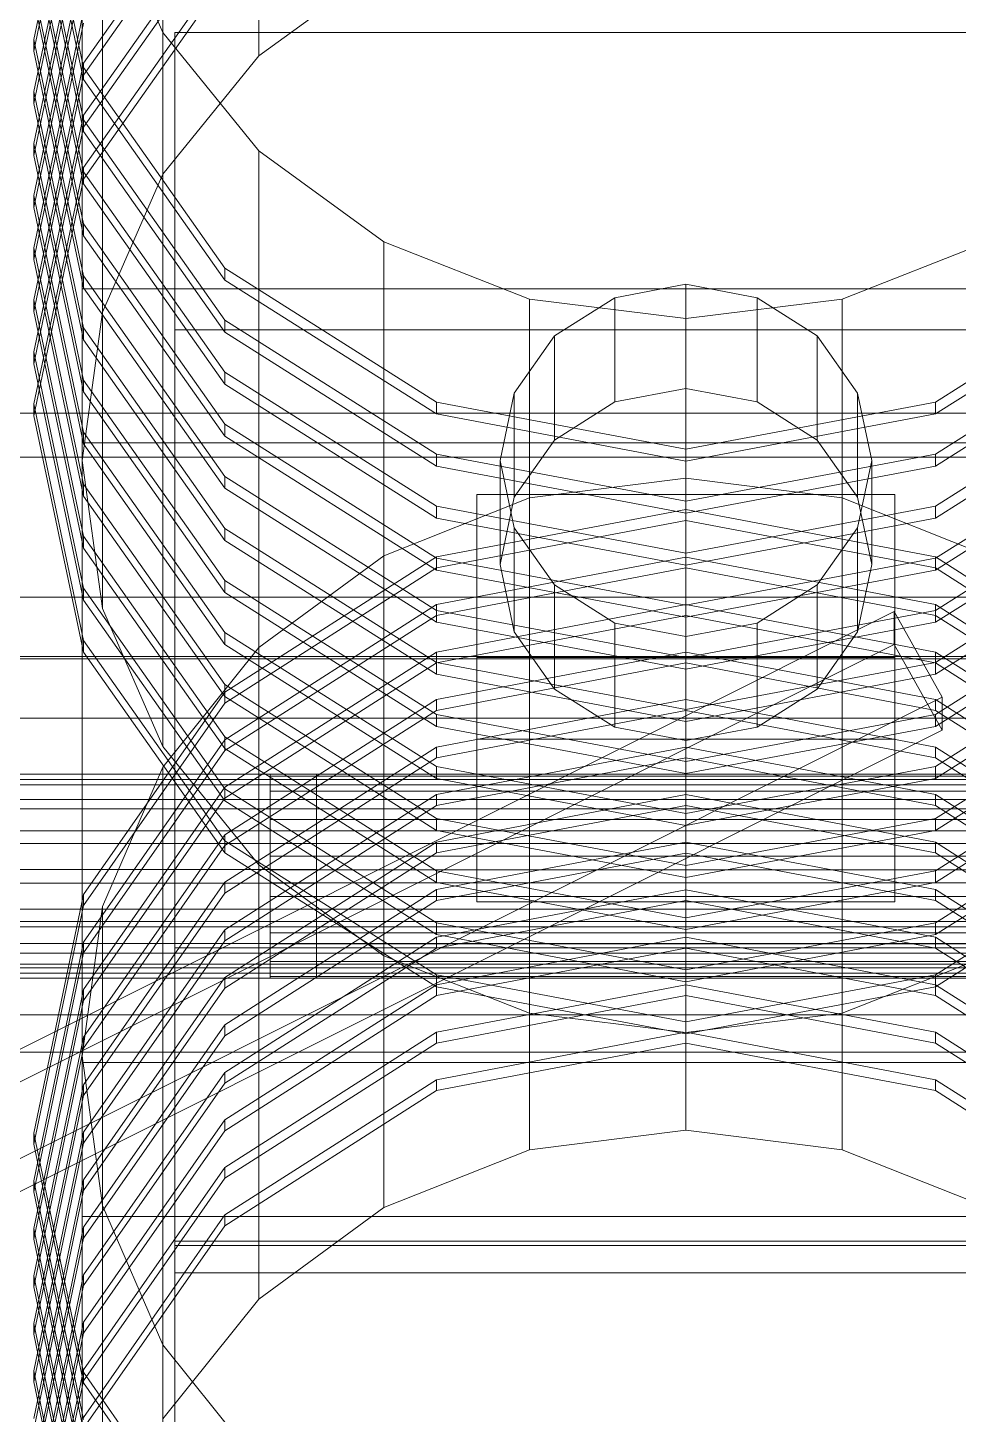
# Model space of a CAD drawing. Header units: millimetres. Extents: x -1970 to 34302, y -65268 to 6837.
# Drawn here: x 488.3 to 688.6, y -32625.7 to -32327.3 of the extents above; entities that cross this region are included whole.
import ezdxf

# ---------------------------------------------------------------- set-up
doc = ezdxf.new("R2010")
doc.units = ezdxf.units.MM
doc.layers.add('frontal_C01', color=7, linetype='Continuous', lineweight=0)
doc.layers.add('frontal_C02', color=7, linetype='Continuous', lineweight=0)

msp = doc.modelspace()

# ---------------------------------------------------------------- linework, layer by layer
at = {"layer": 'frontal_C01'}
for p, q in [((538.076, -32333.345), (538.076, -32179.661)), ((517.417, -32358.851), (517.417, -32205.168)), ((504.43, -32388.554), (504.43, -32234.871)), ((500, -32420.43), (500, -32266.746)), ((500.287, -32278.92), (489.6, -32329.82)), ((489.6, -32332.382), (500.287, -32281.481)), ((489.6, -32284.996), (500.287, -32335.896)), ((500.287, -32338.458), (489.6, -32287.557)), ((500.287, -32290.126), (489.6, -32341.026)), ((489.6, -32343.588), (500.287, -32292.687)), ((530.722, -32291.799), (500.287, -32334.95)), ((500.287, -32337.512), (530.722, -32294.361)), ((489.6, -32296.202), (500.287, -32347.102)), ((500.287, -32349.664), (489.6, -32298.763)), ((504.43, -32298.621), (517.417, -32328.324)), ((504.43, -32452.305), (504.43, -32298.621)), ((500.287, -32301.332), (489.6, -32352.232)), ((489.6, -32354.794), (500.287, -32303.893)), ((530.722, -32303.005), (500.287, -32346.156)), ((489.6, -32307.408), (500.287, -32358.308)), ((500.287, -32348.718), (530.722, -32305.567)), ((500.287, -32360.87), (489.6, -32309.969)), ((500.287, -32312.538), (489.6, -32363.439)), ((538.076, -32333.345), (565, -32313.773)), ((489.6, -32366), (500.287, -32315.1)), ((530.722, -32314.211), (500.287, -32357.363)), ((500.287, -32359.924), (530.722, -32316.773)), ((489.6, -32318.614), (500.287, -32369.515)), ((500.287, -32372.076), (489.6, -32321.176)), ((500.287, -32323.744), (489.6, -32374.645)), ((489.6, -32377.206), (500.287, -32326.306)), ((517.417, -32328.324), (538.076, -32353.831)), ((517.417, -32482.008), (517.417, -32328.324)), ((520, -32392.343), (520, -32328.308)), ((520, -32328.308), (740, -32328.308)), ((520, -32525.358), (520, -32328.308)), ((489.6, -32329.82), (500.287, -32380.721)), ((489.6, -32332.382), (489.6, -32329.82)), ((500.287, -32383.282), (489.6, -32332.382)), ((517.417, -32358.851), (538.076, -32333.345)), ((500.287, -32334.95), (489.6, -32385.851)), ((489.6, -32388.412), (500.287, -32337.512)), ((500.287, -32337.512), (500.287, -32334.95)), ((500.287, -32335.896), (530.722, -32379.048)), ((500.287, -32338.458), (500.287, -32335.896)), ((530.722, -32381.609), (500.287, -32338.458)), ((489.6, -32341.026), (500.287, -32391.927)), ((489.6, -32343.588), (489.6, -32341.026)), ((500.287, -32394.488), (489.6, -32343.588)), ((500.287, -32346.156), (489.6, -32397.057)), ((500.287, -32348.718), (500.287, -32346.156)), ((489.6, -32399.618), (500.287, -32348.718)), ((500.287, -32347.102), (530.722, -32390.254)), ((500.287, -32349.664), (500.287, -32347.102)), ((530.722, -32392.815), (500.287, -32349.664)), ((489.6, -32352.232), (500.287, -32403.133)), ((489.6, -32354.794), (489.6, -32352.232)), ((500.287, -32405.694), (489.6, -32354.794)), ((538.076, -32353.831), (565, -32373.403)), ((538.076, -32507.514), (538.076, -32353.831)), ((500.287, -32357.363), (489.6, -32408.263)), ((500.287, -32359.924), (500.287, -32357.363)), ((500.287, -32358.308), (530.722, -32401.46)), ((500.287, -32360.87), (500.287, -32358.308)), ((489.6, -32410.824), (500.287, -32359.924)), ((530.722, -32404.021), (500.287, -32360.87)), ((504.43, -32388.554), (517.417, -32358.851)), ((489.6, -32363.439), (500.287, -32414.339)), ((489.6, -32366), (489.6, -32363.439)), ((500.287, -32416.9), (489.6, -32366)), ((500.287, -32369.515), (530.722, -32412.666)), ((500.287, -32372.076), (500.287, -32369.515)), ((530.722, -32415.227), (500.287, -32372.076)), ((565, -32373.403), (596.354, -32385.706)), ((565, -32527.086), (565, -32373.403)), ((663.646, -32385.706), (695, -32373.403)), ((489.6, -32374.645), (500.287, -32425.545)), ((489.6, -32377.206), (489.6, -32374.645)), ((500.287, -32428.106), (489.6, -32377.206)), ((530.722, -32379.048), (576.271, -32407.88)), ((530.722, -32381.609), (530.722, -32379.048)), ((683.729, -32407.88), (729.278, -32379.048)), ((500.287, -32380.721), (530.722, -32423.872)), ((500.287, -32383.282), (500.287, -32380.721)), ((576.271, -32410.442), (530.722, -32381.609)), ((729.278, -32381.609), (683.729, -32410.442)), ((500, -32549.99), (500, -32383.499)), ((500, -32383.499), (760, -32383.499)), ((500, -32416.657), (500, -32383.499)), ((530.722, -32426.433), (500.287, -32383.282)), ((614.693, -32385.42), (601.716, -32393.634)), ((630, -32382.535), (614.693, -32385.42)), ((614.693, -32407.832), (614.693, -32385.42)), ((645.307, -32385.42), (630, -32382.535)), ((630, -32404.947), (630, -32382.535)), ((658.284, -32393.634), (645.307, -32385.42)), ((645.307, -32407.832), (645.307, -32385.42)), ((489.6, -32385.851), (500.287, -32436.751)), ((489.6, -32388.412), (489.6, -32385.851)), ((500.287, -32439.313), (489.6, -32388.412)), ((596.354, -32385.706), (630, -32389.903)), ((596.354, -32539.39), (596.354, -32385.706)), ((630, -32389.903), (663.646, -32385.706)), ((663.646, -32539.39), (663.646, -32385.706)), ((500, -32420.43), (504.43, -32388.554)), ((530.722, -32390.254), (576.271, -32419.086)), ((530.722, -32392.815), (530.722, -32390.254)), ((630, -32543.586), (630, -32389.903)), ((683.729, -32419.086), (729.278, -32390.254)), ((500.287, -32391.927), (530.722, -32435.078)), ((500.287, -32394.488), (500.287, -32391.927)), ((740, -32392.343), (520, -32392.343)), ((520, -32392.343), (520, -32589.393)), ((576.271, -32421.648), (530.722, -32392.815)), ((601.716, -32393.634), (593.045, -32405.928)), ((601.716, -32416.046), (601.716, -32393.634)), ((666.955, -32405.928), (658.284, -32393.634)), ((658.284, -32416.046), (658.284, -32393.634)), ((729.278, -32392.815), (683.729, -32421.648)), ((489.6, -32397.057), (500.287, -32447.957)), ((489.6, -32399.618), (489.6, -32397.057)), ((530.722, -32437.639), (500.287, -32394.488)), ((500.287, -32450.519), (489.6, -32399.618)), ((500.287, -32403.133), (530.722, -32446.284)), ((500.287, -32405.694), (500.287, -32403.133)), ((530.722, -32401.46), (576.271, -32430.292)), ((530.722, -32404.021), (530.722, -32401.46)), ((683.729, -32430.292), (729.278, -32401.46)), ((530.722, -32448.846), (500.287, -32405.694)), ((576.271, -32432.854), (530.722, -32404.021)), ((593.045, -32405.928), (590, -32420.43)), ((593.045, -32428.34), (593.045, -32405.928)), ((614.693, -32407.832), (630, -32404.947)), ((630, -32404.947), (645.307, -32407.832)), ((670, -32420.43), (666.955, -32405.928)), ((666.955, -32428.34), (666.955, -32405.928)), ((729.278, -32404.021), (683.729, -32432.854)), ((489.6, -32408.263), (500.287, -32459.163)), ((489.6, -32410.824), (489.6, -32408.263)), ((576.271, -32407.88), (630, -32418.005)), ((576.271, -32410.442), (576.271, -32407.88)), ((601.716, -32416.046), (614.693, -32407.832)), ((630, -32418.005), (683.729, -32407.88)), ((645.307, -32407.832), (658.284, -32416.046)), ((683.729, -32410.442), (683.729, -32407.88)), ((485, -32410.253), (775, -32410.253)), ((500.287, -32461.725), (489.6, -32410.824)), ((630, -32420.566), (576.271, -32410.442)), ((683.729, -32410.442), (630, -32420.566)), ((500.287, -32414.339), (530.722, -32457.49)), ((500.287, -32416.9), (500.287, -32414.339)), ((530.722, -32412.666), (576.271, -32441.499)), ((530.722, -32415.227), (530.722, -32412.666)), ((576.271, -32444.06), (530.722, -32415.227)), ((683.729, -32441.499), (729.278, -32412.666)), ((729.278, -32415.227), (683.729, -32444.06)), ((760, -32416.657), (500, -32416.657)), ((500, -32416.657), (500, -32583.147)), ((530.722, -32460.052), (500.287, -32416.9)), ((593.045, -32428.34), (601.716, -32416.046)), ((630, -32420.566), (630, -32418.005)), ((658.284, -32416.046), (666.955, -32428.34)), ((775, -32419.727), (485, -32419.727)), ((504.43, -32452.305), (500, -32420.43)), ((576.271, -32419.086), (630, -32429.211)), ((576.271, -32421.648), (576.271, -32419.086)), ((590, -32420.43), (593.045, -32434.931)), ((590, -32442.842), (590, -32420.43)), ((630, -32429.211), (683.729, -32419.086)), ((666.955, -32434.931), (670, -32420.43)), ((670, -32420.43), (670, -32442.842)), ((683.729, -32421.648), (683.729, -32419.086)), ((530.722, -32423.872), (576.271, -32452.705)), ((530.722, -32426.433), (530.722, -32423.872)), ((630, -32431.773), (576.271, -32421.648)), ((683.729, -32421.648), (630, -32431.773)), ((683.729, -32452.705), (729.278, -32423.872)), ((500.287, -32425.545), (530.722, -32468.696)), ((500.287, -32428.106), (500.287, -32425.545)), ((576.271, -32455.266), (530.722, -32426.433)), ((729.278, -32426.433), (683.729, -32455.266)), ((530.722, -32471.258), (500.287, -32428.106)), ((590, -32442.842), (593.045, -32428.34)), ((630, -32431.773), (630, -32429.211)), ((666.955, -32428.34), (670, -32442.842)), ((576.271, -32430.292), (630, -32440.417)), ((576.271, -32432.854), (576.271, -32430.292)), ((630, -32442.979), (576.271, -32432.854)), ((630, -32440.417), (683.729, -32430.292)), ((683.729, -32432.854), (630, -32442.979)), ((683.729, -32432.854), (683.729, -32430.292)), ((530.722, -32435.078), (576.271, -32463.911)), ((530.722, -32437.639), (530.722, -32435.078)), ((593.045, -32434.931), (601.716, -32447.225)), ((593.045, -32457.343), (593.045, -32434.931)), ((658.284, -32447.225), (666.955, -32434.931)), ((666.955, -32457.343), (666.955, -32434.931)), ((683.729, -32463.911), (729.278, -32435.078)), ((500.287, -32436.751), (530.722, -32479.902)), ((500.287, -32439.313), (500.287, -32436.751)), ((576.271, -32466.472), (530.722, -32437.639)), ((729.278, -32437.639), (683.729, -32466.472)), ((530.722, -32482.464), (500.287, -32439.313)), ((576.271, -32441.499), (630, -32451.623)), ((576.271, -32444.06), (576.271, -32441.499)), ((630, -32442.979), (630, -32440.417)), ((630, -32451.623), (683.729, -32441.499)), ((683.729, -32444.06), (683.729, -32441.499)), ((630, -32454.185), (576.271, -32444.06)), ((593.045, -32457.343), (590, -32442.842)), ((683.729, -32444.06), (630, -32454.185)), ((670, -32442.842), (666.955, -32457.343)), ((500.287, -32447.957), (530.722, -32491.109)), ((500.287, -32450.519), (500.287, -32447.957)), ((530.722, -32446.284), (576.271, -32475.117)), ((530.722, -32448.846), (530.722, -32446.284)), ((601.716, -32447.225), (614.693, -32455.439)), ((601.716, -32469.637), (601.716, -32447.225)), ((645.307, -32455.439), (658.284, -32447.225)), ((658.284, -32469.637), (658.284, -32447.225)), ((683.729, -32475.117), (729.278, -32446.284)), ((415, -32449.849), (760, -32449.849)), ((530.722, -32493.67), (500.287, -32450.519)), ((576.271, -32477.678), (530.722, -32448.846)), ((729.278, -32448.846), (683.729, -32477.678)), ((424.864, -32578.041), (674.864, -32452.989)), ((517.417, -32482.008), (504.43, -32452.305)), ((576.271, -32452.705), (630, -32462.829)), ((576.271, -32455.266), (576.271, -32452.705)), ((630, -32454.185), (630, -32451.623)), ((630, -32462.829), (683.729, -32452.705)), ((674.864, -32460.033), (674.864, -32452.989)), ((674.864, -32452.989), (685.136, -32471.42)), ((683.729, -32455.266), (683.729, -32452.705)), ((630, -32465.391), (576.271, -32455.266)), ((614.693, -32455.439), (630, -32458.324)), ((614.693, -32477.852), (614.693, -32455.439)), ((683.729, -32455.266), (630, -32465.391)), ((630, -32458.324), (645.307, -32455.439)), ((645.307, -32477.852), (645.307, -32455.439)), ((674.864, -32460.033), (424.864, -32585.084)), ((500.287, -32459.163), (530.722, -32502.315)), ((500.287, -32461.725), (500.287, -32459.163)), ((530.722, -32457.49), (576.271, -32486.323)), ((530.722, -32460.052), (530.722, -32457.49)), ((576.271, -32488.884), (530.722, -32460.052)), ((601.716, -32469.637), (593.045, -32457.343)), ((630, -32480.736), (630, -32458.324)), ((666.955, -32457.343), (658.284, -32469.637)), ((685.136, -32478.464), (674.864, -32460.033)), ((683.729, -32486.323), (729.278, -32457.49)), ((729.278, -32460.052), (683.729, -32488.884)), ((760, -32462.656), (415, -32462.656)), ((530.722, -32504.876), (500.287, -32461.725)), ((630, -32465.391), (630, -32462.829)), ((760, -32463.112), (415, -32463.112)), ((576.271, -32463.911), (630, -32474.036)), ((576.271, -32466.472), (576.271, -32463.911)), ((630, -32474.036), (683.729, -32463.911)), ((683.729, -32466.472), (683.729, -32463.911)), ((530.722, -32468.696), (576.271, -32497.529)), ((530.722, -32471.258), (530.722, -32468.696)), ((630, -32476.597), (576.271, -32466.472)), ((683.729, -32466.472), (630, -32476.597)), ((683.729, -32497.529), (729.278, -32468.696)), ((435.136, -32596.471), (685.136, -32471.42)), ((576.271, -32500.091), (530.722, -32471.258)), ((614.693, -32477.852), (601.716, -32469.637)), ((658.284, -32469.637), (645.307, -32477.852)), ((729.278, -32471.258), (683.729, -32500.091)), ((685.136, -32471.42), (685.136, -32478.464)), ((630, -32476.597), (630, -32474.036)), ((415, -32475.919), (760, -32475.919)), ((576.271, -32475.117), (630, -32485.242)), ((576.271, -32477.678), (576.271, -32475.117)), ((630, -32487.803), (576.271, -32477.678)), ((630, -32480.736), (614.693, -32477.852)), ((630, -32485.242), (683.729, -32475.117)), ((683.729, -32477.678), (630, -32487.803)), ((645.307, -32477.852), (630, -32480.736)), ((683.729, -32477.678), (683.729, -32475.117)), ((435.136, -32603.515), (685.136, -32478.464)), ((530.722, -32479.902), (576.271, -32508.735)), ((530.722, -32482.464), (530.722, -32479.902)), ((683.729, -32508.735), (729.278, -32479.902)), ((538.076, -32507.514), (517.417, -32482.008)), ((576.271, -32511.297), (530.722, -32482.464)), ((729.278, -32482.464), (683.729, -32511.297)), ((576.271, -32486.323), (630, -32496.448)), ((576.271, -32488.884), (576.271, -32486.323)), ((630, -32487.803), (630, -32485.242)), ((630, -32496.448), (683.729, -32486.323)), ((683.729, -32488.884), (683.729, -32486.323)), ((550.5, -32487.993), (450.5, -32487.993)), ((550.5, -32489.102), (450.5, -32489.102)), ((540.5, -32489.102), (540.5, -32487.99)), ((540.5, -32487.99), (540.5, -32488.373)), ((540.5, -32487.99), (815, -32487.99)), ((540.5, -32488.373), (540.5, -32490.226)), ((540.5, -32488.373), (815, -32488.373)), ((540.5, -32491.636), (540.5, -32489.102)), ((540.5, -32489.102), (815, -32489.102)), ((550.5, -32489.102), (550.5, -32487.993)), ((550.5, -32487.993), (550.5, -32490.226)), ((550.5, -32493.385), (550.5, -32489.102)), ((630, -32499.009), (576.271, -32488.884)), ((683.729, -32488.884), (630, -32499.009)), ((550.5, -32490.226), (450.5, -32490.226)), ((530.722, -32491.109), (576.271, -32519.941)), ((530.722, -32493.67), (530.722, -32491.109)), ((540.5, -32490.226), (540.5, -32493.423)), ((540.5, -32490.226), (815, -32490.226)), ((540.5, -32495.417), (540.5, -32491.636)), ((540.5, -32491.636), (815, -32491.636)), ((550.5, -32490.226), (550.5, -32495.461)), ((683.729, -32519.941), (729.278, -32491.109)), ((550.5, -32493.385), (450.5, -32493.385)), ((550.5, -32495.461), (450.5, -32495.461)), ((576.271, -32522.503), (530.722, -32493.67)), ((540.5, -32493.423), (540.5, -32497.746)), ((540.5, -32493.423), (815, -32493.423)), ((540.5, -32500.188), (540.5, -32495.417)), ((540.5, -32495.417), (815, -32495.417)), ((550.5, -32500.188), (550.5, -32493.385)), ((550.5, -32495.461), (550.5, -32502.901)), ((729.278, -32493.67), (683.729, -32522.503)), ((540.5, -32497.746), (540.5, -32502.901)), ((540.5, -32497.746), (815, -32497.746)), ((576.271, -32497.529), (630, -32507.654)), ((576.271, -32500.091), (576.271, -32497.529)), ((630, -32499.009), (630, -32496.448)), ((630, -32507.654), (683.729, -32497.529)), ((683.729, -32500.091), (683.729, -32497.529)), ((550.5, -32500.188), (450.5, -32500.188)), ((540.5, -32505.624), (540.5, -32500.188)), ((540.5, -32500.188), (815, -32500.188)), ((550.5, -32508.476), (550.5, -32500.188)), ((630, -32510.215), (576.271, -32500.091)), ((683.729, -32500.091), (630, -32510.215)), ((450.5, -32502.901), (550.5, -32502.901)), ((530.722, -32502.315), (576.271, -32531.147)), ((530.722, -32504.876), (530.722, -32502.315)), ((576.271, -32533.709), (530.722, -32504.876)), ((540.5, -32502.901), (540.5, -32508.535)), ((815, -32502.901), (540.5, -32502.901)), ((550.5, -32502.901), (550.5, -32511.413)), ((683.729, -32531.147), (729.278, -32502.315)), ((729.278, -32504.876), (683.729, -32533.709)), ((565, -32527.086), (538.076, -32507.514)), ((540.5, -32511.354), (540.5, -32505.624)), ((540.5, -32505.624), (815, -32505.624)), ((630, -32510.215), (630, -32507.654)), ((550.5, -32508.476), (450.5, -32508.476)), ((540.5, -32508.535), (540.5, -32514.265)), ((540.5, -32508.535), (815, -32508.535)), ((550.5, -32516.988), (550.5, -32508.476)), ((576.271, -32508.735), (630, -32518.86)), ((576.271, -32511.297), (576.271, -32508.735)), ((630, -32518.86), (683.729, -32508.735)), ((683.729, -32511.297), (683.729, -32508.735)), ((550.5, -32511.413), (450.5, -32511.413)), ((540.5, -32516.988), (540.5, -32511.354)), ((540.5, -32511.354), (815, -32511.354)), ((550.5, -32511.413), (550.5, -32519.701)), ((630, -32521.421), (576.271, -32511.297)), ((683.729, -32511.297), (630, -32521.421)), ((540.5, -32514.265), (540.5, -32519.701)), ((540.5, -32514.265), (815, -32514.265)), ((550.5, -32516.988), (450.5, -32516.988)), ((550.5, -32519.701), (450.5, -32519.701)), ((540.5, -32522.142), (540.5, -32516.988)), ((540.5, -32516.988), (815, -32516.988)), ((540.5, -32519.701), (540.5, -32524.472)), ((540.5, -32519.701), (815, -32519.701)), ((550.5, -32524.428), (550.5, -32516.988)), ((550.5, -32519.701), (550.5, -32526.504)), ((630, -32521.421), (630, -32518.86)), ((420, -32520.821), (823, -32520.821)), ((540.5, -32526.465), (540.5, -32522.142)), ((540.5, -32522.142), (815, -32522.142)), ((576.271, -32519.941), (630, -32530.066)), ((576.271, -32522.503), (576.271, -32519.941)), ((630, -32532.627), (576.271, -32522.503)), ((630, -32530.066), (683.729, -32519.941)), ((683.729, -32522.503), (630, -32532.627)), ((683.729, -32522.503), (683.729, -32519.941)), ((550.5, -32524.428), (450.5, -32524.428)), ((520, -32588.446), (520, -32524.411)), ((520, -32524.411), (740, -32524.411)), ((520, -32583.147), (520, -32524.411)), ((740, -32525.358), (520, -32525.358)), ((520, -32525.358), (520, -32589.393)), ((540.5, -32524.472), (540.5, -32528.253)), ((540.5, -32524.472), (815, -32524.472)), ((550.5, -32529.663), (550.5, -32524.428)), ((550.5, -32526.504), (450.5, -32526.504)), ((540.5, -32529.663), (540.5, -32526.465)), ((540.5, -32526.465), (815, -32526.465)), ((540.5, -32528.253), (540.5, -32530.786)), ((540.5, -32528.253), (815, -32528.253)), ((550.5, -32526.504), (550.5, -32530.786)), ((596.354, -32539.39), (565, -32527.086)), ((695, -32527.086), (663.646, -32539.39)), ((823, -32528.826), (420, -32528.826)), ((550.5, -32529.663), (450.5, -32529.663)), ((550.5, -32530.786), (450.5, -32530.786)), ((540.5, -32531.516), (540.5, -32529.663)), ((540.5, -32529.663), (815, -32529.663)), ((540.5, -32530.786), (540.5, -32531.899)), ((540.5, -32530.786), (815, -32530.786)), ((540.5, -32531.899), (540.5, -32531.516)), ((540.5, -32531.516), (815, -32531.516)), ((550.5, -32531.895), (550.5, -32529.663)), ((550.5, -32530.786), (550.5, -32531.895)), ((576.271, -32531.147), (630, -32541.272)), ((576.271, -32533.709), (576.271, -32531.147)), ((630, -32532.627), (630, -32530.066)), ((630, -32541.272), (683.729, -32531.147)), ((683.729, -32533.709), (683.729, -32531.147)), ((550.5, -32531.895), (450.5, -32531.895)), ((540.5, -32531.899), (815, -32531.899)), ((630, -32543.834), (576.271, -32533.709)), ((683.729, -32533.709), (630, -32543.834)), ((823, -32539.769), (420, -32539.769)), ((630, -32543.586), (596.354, -32539.39)), ((663.646, -32539.39), (630, -32543.586)), ((630, -32543.834), (630, -32541.272)), ((420, -32547.773), (823, -32547.773)), ((760, -32549.99), (500, -32549.99)), ((500, -32549.99), (500, -32583.147)), ((500, -32583.147), (760, -32583.147)), ((740, -32583.147), (520, -32583.147)), ((520, -32583.147), (520, -32647.182)), ((740, -32588.446), (520, -32588.446)), ((520, -32588.446), (520, -32647.182)), ((520, -32589.393), (740, -32589.393))]:
    msp.add_line(p, q, dxfattribs=at)
at = {"layer": 'frontal_C02'}
for p, q in [((630, -32424.282), (596.354, -32428.518)), ((663.646, -32428.518), (630, -32424.282)), ((630, -32564.569), (630, -32424.282)), ((596.354, -32428.518), (565, -32440.938)), ((585, -32462.87), (585, -32427.798)), ((585, -32427.798), (675, -32427.798)), ((585, -32480.397), (585, -32427.798)), ((596.354, -32568.806), (596.354, -32428.518)), ((695, -32440.938), (663.646, -32428.518)), ((663.646, -32568.806), (663.646, -32428.518)), ((675, -32427.798), (675, -32462.87)), ((675, -32427.798), (675, -32480.397)), ((630, -32430.995), (576.271, -32441.216)), ((683.729, -32441.216), (630, -32430.995)), ((630, -32433.333), (630, -32430.995)), ((576.271, -32443.554), (630, -32433.333)), ((630, -32433.333), (683.729, -32443.554)), ((576.271, -32441.216), (530.722, -32470.322)), ((565, -32440.938), (538.076, -32460.695)), ((565, -32581.226), (565, -32440.938)), ((576.271, -32443.554), (576.271, -32441.216)), ((630, -32441.224), (576.271, -32451.445)), ((683.729, -32451.445), (630, -32441.224)), ((630, -32443.563), (630, -32441.224)), ((729.278, -32470.322), (683.729, -32441.216)), ((683.729, -32443.554), (683.729, -32441.216)), ((530.722, -32472.66), (576.271, -32443.554)), ((576.271, -32453.783), (630, -32443.563)), ((630, -32443.563), (683.729, -32453.783)), ((683.729, -32443.554), (729.278, -32472.66)), ((576.271, -32451.445), (530.722, -32480.551)), ((530.722, -32482.889), (576.271, -32453.783)), ((576.271, -32453.783), (576.271, -32451.445)), ((630, -32451.454), (576.271, -32461.674)), ((576.271, -32464.012), (630, -32453.792)), ((683.729, -32461.674), (630, -32451.454)), ((630, -32453.792), (630, -32451.454)), ((630, -32453.792), (683.729, -32464.012)), ((729.278, -32480.551), (683.729, -32451.445)), ((683.729, -32453.783), (683.729, -32451.445)), ((683.729, -32453.783), (729.278, -32482.889)), ((538.076, -32460.695), (517.417, -32486.444)), ((576.271, -32461.674), (530.722, -32490.78)), ((538.076, -32600.983), (538.076, -32460.695)), ((576.271, -32464.012), (576.271, -32461.674)), ((630, -32461.683), (576.271, -32471.904)), ((675, -32462.87), (585, -32462.87)), ((585, -32462.87), (585, -32515.469)), ((683.729, -32471.904), (630, -32461.683)), ((630, -32464.021), (630, -32461.683)), ((675, -32515.469), (675, -32462.87)), ((729.278, -32490.78), (683.729, -32461.674)), ((683.729, -32464.012), (683.729, -32461.674)), ((530.722, -32493.119), (576.271, -32464.012)), ((576.271, -32474.242), (630, -32464.021)), ((630, -32464.021), (683.729, -32474.242)), ((683.729, -32464.012), (729.278, -32493.119)), ((530.722, -32470.322), (500.287, -32513.882)), ((530.722, -32472.66), (530.722, -32470.322)), ((576.271, -32471.904), (530.722, -32501.01)), ((576.271, -32474.242), (576.271, -32471.904)), ((630, -32471.912), (576.271, -32482.133)), ((683.729, -32482.133), (630, -32471.912)), ((630, -32474.25), (630, -32471.912)), ((729.278, -32501.01), (683.729, -32471.904)), ((683.729, -32474.242), (683.729, -32471.904)), ((500.287, -32516.22), (530.722, -32472.66)), ((530.722, -32503.348), (576.271, -32474.242)), ((576.271, -32484.471), (630, -32474.25)), ((630, -32474.25), (683.729, -32484.471)), ((683.729, -32474.242), (729.278, -32503.348)), ((530.722, -32480.551), (500.287, -32524.111)), ((530.722, -32482.889), (530.722, -32480.551)), ((675, -32480.397), (585, -32480.397)), ((585, -32480.397), (585, -32515.469)), ((675, -32515.469), (675, -32480.397)), ((500.287, -32526.449), (530.722, -32482.889)), ((576.271, -32482.133), (530.722, -32511.239)), ((576.271, -32484.471), (576.271, -32482.133)), ((630, -32482.142), (576.271, -32492.362)), ((683.729, -32492.362), (630, -32482.142)), ((630, -32484.48), (630, -32482.142)), ((729.278, -32511.239), (683.729, -32482.133)), ((683.729, -32484.471), (683.729, -32482.133)), ((517.417, -32486.444), (504.43, -32516.428)), ((517.417, -32626.731), (517.417, -32486.444)), ((530.722, -32513.577), (576.271, -32484.471)), ((576.271, -32494.7), (630, -32484.48)), ((630, -32484.48), (683.729, -32494.7)), ((683.729, -32484.471), (729.278, -32513.577)), ((530.722, -32490.78), (500.287, -32534.341)), ((530.722, -32493.119), (530.722, -32490.78)), ((576.271, -32492.362), (530.722, -32521.468)), ((576.271, -32494.7), (576.271, -32492.362)), ((630, -32492.371), (576.271, -32502.592)), ((683.729, -32502.592), (630, -32492.371)), ((630, -32494.709), (630, -32492.371)), ((729.278, -32521.468), (683.729, -32492.362)), ((683.729, -32494.7), (683.729, -32492.362)), ((500.287, -32536.679), (530.722, -32493.119)), ((530.722, -32523.806), (576.271, -32494.7)), ((576.271, -32504.93), (630, -32494.709)), ((630, -32494.709), (683.729, -32504.93)), ((683.729, -32494.7), (729.278, -32523.806)), ((530.722, -32501.01), (500.287, -32544.57)), ((530.722, -32503.348), (530.722, -32501.01)), ((500.287, -32546.908), (530.722, -32503.348)), ((576.271, -32502.592), (530.722, -32531.698)), ((576.271, -32504.93), (576.271, -32502.592)), ((630, -32502.6), (576.271, -32512.821)), ((683.729, -32512.821), (630, -32502.6)), ((630, -32504.938), (630, -32502.6)), ((729.278, -32531.698), (683.729, -32502.592)), ((683.729, -32504.93), (683.729, -32502.592)), ((530.722, -32534.036), (576.271, -32504.93)), ((576.271, -32515.159), (630, -32504.938)), ((630, -32504.938), (683.729, -32515.159)), ((683.729, -32504.93), (729.278, -32534.036)), ((530.722, -32511.239), (500.287, -32554.799)), ((500.287, -32557.137), (530.722, -32513.577)), ((530.722, -32513.577), (530.722, -32511.239)), ((576.271, -32512.821), (530.722, -32541.927)), ((576.271, -32515.159), (576.271, -32512.821)), ((630, -32512.829), (576.271, -32523.05)), ((683.729, -32523.05), (630, -32512.829)), ((630, -32515.168), (630, -32512.829)), ((729.278, -32541.927), (683.729, -32512.821)), ((683.729, -32515.159), (683.729, -32512.821)), ((500.287, -32513.882), (489.6, -32565.265)), ((489.6, -32567.603), (500.287, -32516.22)), ((504.43, -32516.428), (500, -32548.606)), ((500.287, -32516.22), (500.287, -32513.882)), ((504.43, -32656.716), (504.43, -32516.428)), ((530.722, -32544.265), (576.271, -32515.159)), ((576.271, -32525.388), (630, -32515.168)), ((585, -32515.469), (675, -32515.469)), ((630, -32515.168), (683.729, -32525.388)), ((683.729, -32515.159), (729.278, -32544.265)), ((530.722, -32521.468), (500.287, -32565.029)), ((530.722, -32523.806), (530.722, -32521.468)), ((500.287, -32524.111), (489.6, -32575.494)), ((500.287, -32567.367), (530.722, -32523.806)), ((500.287, -32526.449), (500.287, -32524.111)), ((576.271, -32523.05), (530.722, -32552.156)), ((530.722, -32554.494), (576.271, -32525.388)), ((576.271, -32525.388), (576.271, -32523.05)), ((630, -32523.059), (576.271, -32533.279)), ((576.271, -32535.618), (630, -32525.397)), ((683.729, -32533.279), (630, -32523.059)), ((630, -32525.397), (630, -32523.059)), ((630, -32525.397), (683.729, -32535.618)), ((729.278, -32552.156), (683.729, -32523.05)), ((683.729, -32525.388), (683.729, -32523.05)), ((683.729, -32525.388), (729.278, -32554.494)), ((489.6, -32577.832), (500.287, -32526.449)), ((530.722, -32531.698), (500.287, -32575.258)), ((530.722, -32534.036), (530.722, -32531.698)), ((500.287, -32534.341), (489.6, -32585.723)), ((500.287, -32577.596), (530.722, -32534.036)), ((500.287, -32536.679), (500.287, -32534.341)), ((576.271, -32533.279), (530.722, -32562.385)), ((576.271, -32535.618), (576.271, -32533.279)), ((630, -32533.288), (576.271, -32543.509)), ((683.729, -32543.509), (630, -32533.288)), ((630, -32535.626), (630, -32533.288)), ((729.278, -32562.385), (683.729, -32533.279)), ((683.729, -32535.618), (683.729, -32533.279)), ((489.6, -32588.062), (500.287, -32536.679)), ((530.722, -32564.724), (576.271, -32535.618)), ((576.271, -32545.847), (630, -32535.626)), ((630, -32535.626), (683.729, -32545.847)), ((683.729, -32535.618), (729.278, -32564.724)), ((530.722, -32541.927), (500.287, -32585.487)), ((530.722, -32544.265), (530.722, -32541.927)), ((576.271, -32543.509), (530.722, -32572.615)), ((576.271, -32545.847), (576.271, -32543.509)), ((630, -32543.517), (576.271, -32553.738)), ((683.729, -32553.738), (630, -32543.517)), ((630, -32545.855), (630, -32543.517)), ((729.278, -32572.615), (683.729, -32543.509)), ((683.729, -32545.847), (683.729, -32543.509)), ((500.287, -32544.57), (489.6, -32595.953)), ((500.287, -32587.825), (530.722, -32544.265)), ((500.287, -32546.908), (500.287, -32544.57)), ((530.722, -32574.953), (576.271, -32545.847)), ((576.271, -32556.076), (630, -32545.855)), ((630, -32545.855), (683.729, -32556.076)), ((683.729, -32545.847), (729.278, -32574.953)), ((489.6, -32598.291), (500.287, -32546.908)), ((500, -32548.606), (504.43, -32580.783)), ((500, -32688.893), (500, -32548.606)), ((530.722, -32552.156), (500.287, -32595.716)), ((530.722, -32554.494), (530.722, -32552.156)), ((500.287, -32554.799), (489.6, -32606.182)), ((500.287, -32598.055), (530.722, -32554.494)), ((500.287, -32557.137), (500.287, -32554.799)), ((576.271, -32553.738), (530.722, -32582.844)), ((576.271, -32556.076), (576.271, -32553.738)), ((729.278, -32582.844), (683.729, -32553.738)), ((683.729, -32556.076), (683.729, -32553.738)), ((489.6, -32608.52), (500.287, -32557.137)), ((530.722, -32585.182), (576.271, -32556.076)), ((683.729, -32556.076), (729.278, -32585.182)), ((530.722, -32562.385), (500.287, -32605.946)), ((530.722, -32564.724), (530.722, -32562.385)), ((596.354, -32568.806), (630, -32564.569)), ((630, -32564.569), (663.646, -32568.806)), ((500.287, -32565.029), (489.6, -32616.411)), ((489.6, -32565.265), (500.287, -32616.648)), ((489.6, -32567.603), (489.6, -32565.265)), ((489.6, -32618.749), (500.287, -32567.367)), ((500.287, -32608.284), (530.722, -32564.724)), ((500.287, -32567.367), (500.287, -32565.029)), ((500.287, -32618.986), (489.6, -32567.603)), ((565, -32581.226), (596.354, -32568.806)), ((663.646, -32568.806), (695, -32581.226)), ((530.722, -32572.615), (500.287, -32616.175)), ((530.722, -32574.953), (530.722, -32572.615)), ((500.287, -32575.258), (489.6, -32626.641)), ((489.6, -32575.494), (500.287, -32626.877)), ((489.6, -32577.832), (489.6, -32575.494)), ((500.287, -32618.513), (530.722, -32574.953)), ((500.287, -32577.596), (500.287, -32575.258)), ((489.6, -32628.979), (500.287, -32577.596)), ((500.287, -32629.215), (489.6, -32577.832)), ((504.43, -32580.783), (517.417, -32610.768)), ((504.43, -32721.071), (504.43, -32580.783)), ((538.076, -32600.983), (565, -32581.226)), ((530.722, -32582.844), (500.287, -32626.404)), ((500.287, -32628.742), (530.722, -32585.182)), ((530.722, -32585.182), (530.722, -32582.844)), ((500.287, -32585.487), (489.6, -32636.87)), ((489.6, -32585.723), (500.287, -32637.106)), ((489.6, -32588.062), (489.6, -32585.723)), ((489.6, -32639.208), (500.287, -32587.825)), ((500.287, -32639.444), (489.6, -32588.062)), ((500.287, -32587.825), (500.287, -32585.487)), ((500.287, -32595.716), (489.6, -32647.099)), ((489.6, -32595.953), (500.287, -32647.336)), ((489.6, -32598.291), (489.6, -32595.953)), ((500.287, -32598.055), (500.287, -32595.716)), ((520, -32653.732), (520, -32595.279)), ((520, -32595.279), (740, -32595.279)), ((520, -32794.198), (520, -32595.279)), ((489.6, -32649.437), (500.287, -32598.055)), ((500.287, -32649.674), (489.6, -32598.291)), ((517.417, -32626.731), (538.076, -32600.983)), ((500.287, -32605.946), (489.6, -32657.328)), ((489.6, -32606.182), (500.287, -32657.565)), ((489.6, -32608.52), (489.6, -32606.182)), ((500.287, -32608.284), (500.287, -32605.946)), ((489.6, -32659.667), (500.287, -32608.284)), ((500.287, -32659.903), (489.6, -32608.52)), ((517.417, -32610.768), (538.076, -32636.516)), ((517.417, -32751.055), (517.417, -32610.768)), ((500.287, -32616.175), (489.6, -32667.558)), ((489.6, -32616.411), (500.287, -32667.794)), ((489.6, -32618.749), (489.6, -32616.411)), ((500.287, -32618.513), (500.287, -32616.175)), ((500.287, -32616.648), (530.722, -32660.208)), ((500.287, -32618.986), (500.287, -32616.648)), ((489.6, -32669.896), (500.287, -32618.513)), ((500.287, -32670.132), (489.6, -32618.749)), ((530.722, -32662.546), (500.287, -32618.986))]:
    msp.add_line(p, q, dxfattribs=at)

doc.saveas('drawing.dxf')
